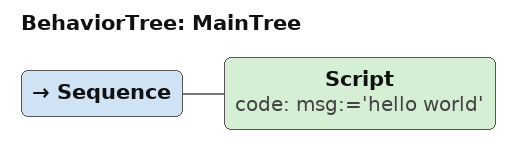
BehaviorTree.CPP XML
<root BTCPP_format="4" >
    <BehaviorTree ID="MainTree">
        <Sequence>
            <Script code=" msg:='hello world' " />
        </Sequence>
    </BehaviorTree>
 </root>
